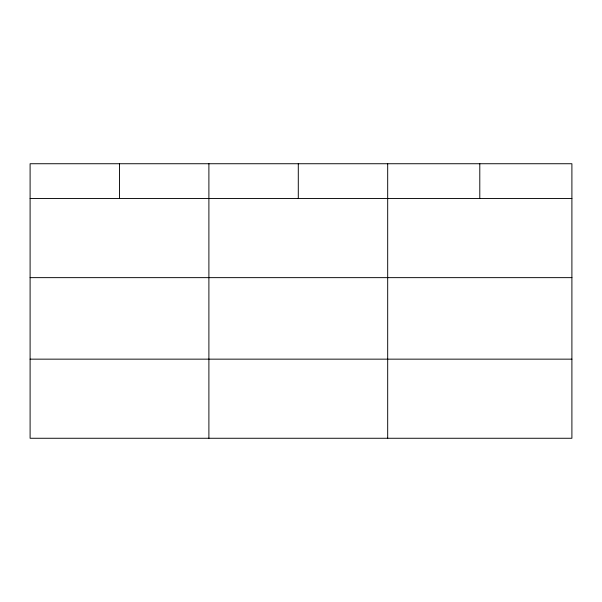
<?xml version="1.0" encoding="UTF-8"?>
<svg xmlns="http://www.w3.org/2000/svg" width="602" height="602" viewBox="0 0 602 602"><rect width="100%" height="100%" fill="white"/><g stroke="black" fill="none" stroke-linecap="round" stroke-linejoin="round"><path stroke-width="0.9" d="M571.9 277.642L571.9 163.736L30.1 163.736L30.1 438.264L571.9 438.264L571.9 277.642L30.1 277.642M30.1 198.525L571.9 198.525M30.1 359.153L571.9 359.153M479.794 163.736L479.794 198.525M387.688 163.736L387.688 438.264M298.291 163.736L298.291 198.525M208.894 163.736L208.894 438.264M119.497 163.736L119.497 198.525"/></g></svg>
